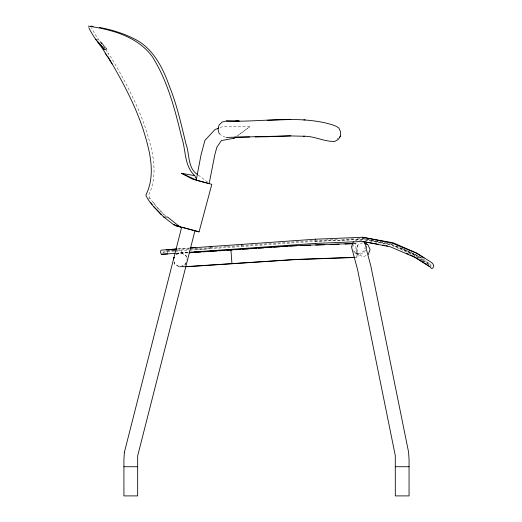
<?xml version="1.0" encoding="UTF-8"?>
<svg xmlns="http://www.w3.org/2000/svg" width="522" height="522" viewBox="0 0 522 522"><rect width="100%" height="100%" fill="white"/><g stroke="black" fill="none" stroke-linecap="round" stroke-linejoin="round"><path stroke-width="0.39" stroke-dasharray="2.61 1.96" d="M181.565 252.876L181.721 250.762M167.418 253.222L167.712 251.806L163.223 252.087L162.688 254.227M352.663 247.134L354.197 242.782M365.537 246.195L363.743 251.271L358.888 253.588L353.818 251.8L355.639 253.62L363.449 256.778L366.914 255.121M365.42 250.005L364.656 252.178L359.802 254.501L354.732 252.713L353.733 250.632M186.145 262.638L184.599 265.293L179.398 266.664L174.753 263.962L174.159 261.737M186.126 262.892L184.579 265.548L179.379 266.925L174.726 264.223L174.139 261.992M337.095 139.198L337.91 138.017M220.108 127.564L223.768 126.167L249.66 126.807L237.693 135.733M249.66 126.807L236.629 136.353M355.365 240.877L358.144 239.552L361.766 240.831M362.699 242.743L357.844 245.066L356.056 250.136L358.373 254.99M107.741 53.133L108.687 54.301C103.473 44.84 95.833 37.525 91.585 27.588M176.084 254.116L181.284 252.739L188.559 252.635M176.058 254.371L181.258 253L188.527 252.805M104.465 47.639L105.698 49.603L107.088 49.322L100.067 41.049M105.698 49.603L107.088 49.322L100.674 42.034M173.598 250.449L165.402 251.036M174.394 250.39L179.979 249.973M174.459 251.297L163.223 252.087M175.255 251.239L188.664 250.247M176.501 253.242L179.738 253L178.837 253.066M177.539 248.968L189.173 248.107M178.544 248.883L189.59 248.074M167.647 250.893L176.208 250.26M176.984 250.201L196.357 248.772M189.453 250.195L212.539 248.518M176.005 253.287L188.696 252.348M195.652 248.818L198.771 248.596M199.508 248.544L208.004 247.924M208.448 247.898L212.474 247.604M195.717 249.731L242.11 246.475M241.314 245.614L254.279 244.701M255.088 244.648L315.471 240.388M241.379 246.528L315.536 241.301L362.235 239.402L392.244 244.805L414.957 255.265L421.861 260.302M357.342 238.691L362.542 238.469L392.029 244.172M210.314 247.754L226.587 246.632M227.403 246.58L235.709 246.006M236.355 245.96L242.051 245.568M184.873 266.846L179.379 266.925M184.899 266.67L179.398 266.664M315.034 240.42L322.283 240.12M325.5 239.989L338.387 239.461M341.603 239.33L354.49 238.802M315.099 241.327L362.607 239.376L390.489 244.929L414.377 255.304L422.122 260.282M354.014 243.487L355.626 243.428L356.656 257.222M353.805 243.702L357.061 243.585L358.085 257.366L355.645 257.45M95.976 39.222L98.032 39.222M148.398 198.125L149.768 198.125L156.346 206.582L166.459 217.048M362.17 238.495L384.603 242.652M385.406 242.795L387.807 243.239M225.511 137.195L222.098 136.053L220.558 134.689M390.861 244.257L414.716 254.468L422.748 258.658L415.29 254.423L400.661 247.787M396.296 245.855L414.716 254.468M109.881 56.213L110.592 56.617C124.445 79.84 137.371 103.813 145.932 129.541C152.659 150.356 158.838 174.426 148.6 195.169L149.768 198.125M181.284 252.739L185.93 255.441L186.524 257.672M181.258 253L185.91 255.702L187.085 260.158M422.559 260.713L429.521 264.791L431.028 266.494M431.25 265.646L429.756 263.923L422.115 259.434L415.29 254.423M422.794 260.693L429.521 264.791M198.243 175.033L207.358 181.878M423.388 259.134L429.756 263.923M156.346 206.582L158.662 209.015M159.464 209.759L163.999 214.783M154.962 204.428L153.324 202.464M101.02 42.465L103.408 45.629"/><path stroke-width="0.78" d="M107.858 56.617C121.711 79.84 134.637 103.813 143.198 129.541C149.684 150.434 156.235 174.407 145.866 195.169C149.586 203.887 157.527 210.112 163.725 217.048L167.542 217.048L179.705 226.685L199.071 231.872L211.815 184.325L192.442 179.137L181.525 173.297L194.752 175.653L196.461 179.039M353.29 241.875L351.495 246.945L357.57 269.6L395.278 455.556L395.311 495.9L409.059 495.9L409.059 459.438L408.556 451.98L370.861 266.076L366.248 248.857M365.935 248.557L366.444 247.108L364.128 242.254L363.214 241.34M368.304 254.462L370.091 249.385L367.769 244.531L365.035 243.167M173.376 258.762L174.146 257.437M173.35 259.023L174.126 257.692M218.855 132.634L218 129.221L219.025 125.117L222.098 122.037L226.189 121.013C259.056 122.422 292.607 115.701 325.102 122.84C329.806 124.19 334.876 124.941 338.863 128.007L340.559 131.753L340.657 136.072L338.139 139.589L334.726 141.39C324.038 141.88 314.179 135.772 303.341 136.281L304.574 136.281L289.547 135.896L226.346 137.41M339.47 137.116L340.657 136.072M218.646 128.118L214.986 129.515L204.911 140.431L201.042 154.871L196.246 180.142L209.146 183.607L214.796 154.871L216.826 147.308L221.406 140.516L233.81 138.317L234.815 137.606M233.81 138.317L235.755 137.025M226.346 121L239.213 121.013L235.683 121M166.068 249.816L176.984 249.001M176.762 249.027L161.03 250.142L160.495 252.276L161.324 254.318L175.216 253.346M189.949 248.054L195.365 247.656M190.38 248.015L211.273 246.501M189.095 252.315L196.259 251.793L195.659 251.832M194.615 251.911L212.31 250.632M241.281 244.433L315.392 239.207M241.542 248.616L315.686 243.389M210.235 246.573L241.967 244.381M210.529 250.756L242.26 248.563M193.107 252.544L189.277 252.765M195.476 252.38L200.996 252.002M203.397 251.845L209.061 251.467M210.673 251.363L217.145 250.932M218.757 250.828L224.421 250.456M226.848 250.292L232.505 249.914M234.933 249.757L240.59 249.379M242.208 249.275L248.674 248.844M250.292 248.74L256.759 248.309M258.377 248.204L264.002 247.833M266.403 247.669L272.014 247.297M273.619 247.193L280.027 246.762M281.632 246.658L288.04 246.227M289.645 246.123L296.901 245.738M161.324 254.318L167.608 253.914M185.649 266.807L294.676 259.636L354.836 257.483M189.31 252.602L293.677 245.705L353.211 243.52M185.682 266.638L294.708 259.499L355.045 257.281M315.184 239.22L362.731 237.269L393.451 242.887L416.843 253.131L431.72 262.599L433.214 264.321L433.756 266.305L432.738 268.295L431.374 268.393L429.945 266.762L414.762 257.3L390.547 246.886L362.777 241.464L315.321 243.415M267.153 120.321L290.78 119.492M267.153 136.731L290.78 135.896M300.966 245.594L310.72 245.249M315.595 245.072L324.54 244.753M330.23 244.544L339.176 244.224M344.866 244.022L352.996 243.728M234.274 137.286L249.633 137.025M255.101 136.934L267.414 136.731M303.797 119.884L305.031 119.884M123.923 466.733L137.677 466.733M395.311 466.733L409.059 466.733M90.978 26.1L93.079 26.4M88.244 26.1C111.845 29.584 137.482 36.436 152.287 56.617C167.601 80.923 174.877 109.17 181.539 136.836C186.028 149.677 184.005 165.937 194.752 175.653M363.397 241.621L378.639 244.335M382.646 245.053L384.251 245.333M385.856 245.621L387.461 245.908M362.522 237.282L391.787 243.004L416.425 253.157L424.079 258.109M99.467 27.451C111.467 29.708 123.29 33.245 134.18 38.837C152.633 47.737 162.688 67.247 169.226 85.784C176.886 104.576 181.232 124.477 186.021 144.124C189.799 154.029 187.372 168.201 197.59 174.544M194.589 230.574L199.071 231.872M365.596 243.767L367.769 244.531M163.725 217.048L173.219 224.343L181.91 227.638M181.525 173.297L196.435 180.07M406.651 253.327L408.811 254.312M410.246 254.964L415.284 257.261M173.219 224.343L176.384 226.189L179.118 226.189L180.495 227.116M107.147 56.213C101.816 46.021 93.431 38.132 88.851 27.588M429.945 266.762L415.943 257.724M96.224 40.011L95.637 39.437M219.025 133.319L220.049 134.232M153.612 206.582L155.928 209.015M156.724 209.759L161.265 214.783M97.94 42.034L104.354 49.322L103.258 49.603L104.354 49.322L97.333 41.049M152.222 204.428L150.59 202.464M105.007 53.133L105.953 54.301M98.286 42.465L100.668 45.629M107.023 55.926L106.586 55.208M107.558 56.617L112.119 63.912M230.92 249.888L231.951 263.682M124.373 452.352L123.923 459.438L123.923 495.9L137.677 495.9L137.664 455.876L194.96 230.711L181.669 227.187L124.373 452.352"/></g></svg>
